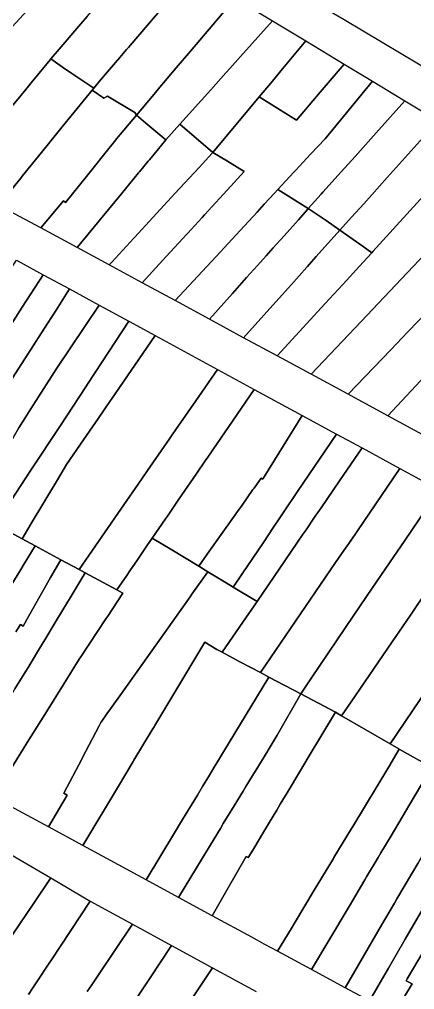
# Model space of a CAD drawing. Header units: metres. Extents: x 3 to 1005126, y 39 to 4383651.
# Drawn here: x 491043.8 to 491099.4, y 4371350.9 to 4371487.5 of the extents above; entities that cross this region are included whole.
import ezdxf

# ---------------------------------------------------------------- set-up
doc = ezdxf.new("R2010")
doc.units = ezdxf.units.M
doc.header["$MEASUREMENT"] = 0
doc.layers.add('TM_Llucmajor', color=7, linetype='Continuous')

msp = doc.modelspace()

# ---------------------------------------------------------------- linework, layer by layer
at = {"layer": 'TM_Llucmajor', "linetype": 'Continuous', "flags": 128}
for points in [[(491112.86, 4371501.42), (491119.72, 4371497.26), (491117.05, 4371492.74), (491107.16, 4371477.01), (491100.25, 4371481.1), (491089.5, 4371487.47), (491088.07, 4371488.33), (491084.34, 4371490.57), (491088.32, 4371496.47), (491089.56, 4371498.31), (491091.47, 4371501.15), (491091.85, 4371501.71), (491097.81, 4371510.55), (491112.86, 4371501.42)], [(491049.85, 4371480.83), (491048.22, 4371481.97), (491049.39, 4371483.33), (491052.43, 4371486.9), (491053.34, 4371487.96), (491055.54, 4371490.55), (491061.82, 4371497.91), (491068.16, 4371494.12), (491061.83, 4371486.73), (491059.36, 4371483.84), (491059.16, 4371483.6), (491058.88, 4371483.28), (491057.93, 4371482.17), (491057.32, 4371481.45), (491055.08, 4371478.84), (491054.25, 4371477.87), (491052.13, 4371479.28), (491051.17, 4371479.92), (491049.85, 4371480.83)], [(491055.68, 4371476.46), (491054.02, 4371477.59), (491054.25, 4371477.87), (491055.08, 4371478.84), (491057.32, 4371481.45), (491057.93, 4371482.17), (491058.88, 4371483.28), (491059.16, 4371483.6), (491059.36, 4371483.84), (491061.83, 4371486.73), (491068.16, 4371494.12), (491074.16, 4371490.54), (491067.86, 4371483.06), (491065.87, 4371480.7), (491063.34, 4371477.69), (491062.76, 4371477.01), (491060.27, 4371474.05), (491060.06, 4371474.43), (491056.2, 4371476.72), (491055.68, 4371476.46)], [(491061.58, 4371472.93), (491060.27, 4371474.05), (491062.76, 4371477.01), (491063.34, 4371477.69), (491065.87, 4371480.7), (491067.86, 4371483.06), (491074.16, 4371490.54), (491079.44, 4371487.35), (491074.93, 4371482.32), (491073.42, 4371480.63), (491072.87, 4371480.02), (491070.73, 4371477.64), (491066.38, 4371472.78), (491064.42, 4371470.59), (491061.58, 4371472.93)], [(491066.38, 4371472.78), (491070.73, 4371477.64), (491072.87, 4371480.02), (491073.42, 4371480.63), (491074.93, 4371482.32), (491079.44, 4371487.35), (491084.14, 4371484.51), (491080.85, 4371480.57), (491079.19, 4371478.57), (491077.57, 4371476.63), (491075.03, 4371473.59), (491072.39, 4371470.42), (491071.04, 4371468.81), (491066.38, 4371472.78)], [(491079.8, 4371475.22), (491077.57, 4371476.63), (491079.19, 4371478.57), (491080.85, 4371480.57), (491084.14, 4371484.51), (491089.53, 4371481.25), (491086.16, 4371477.27), (491082.81, 4371473.33), (491079.8, 4371475.22)], [(491040.84, 4371461.35), (491034.25, 4371464.98), (491037.42, 4371468.84), (491039.71, 4371471.62), (491040.45, 4371472.52), (491042.64, 4371475.19), (491043.35, 4371476.05), (491044.67, 4371477.65), (491045.46, 4371478.61), (491048.13, 4371481.86), (491048.22, 4371481.97), (491049.85, 4371480.83), (491051.17, 4371479.92), (491052.13, 4371479.28), (491054.25, 4371477.87), (491054.02, 4371477.59), (491050.66, 4371473.45), (491050.41, 4371473.15), (491049.44, 4371471.96), (491046.87, 4371468.79), (491044.16, 4371465.44), (491043.96, 4371465.19), (491042.1, 4371462.9), (491040.84, 4371461.35)], [(491065.71, 4371447.94), (491061.08, 4371450.44), (491064.47, 4371454.15), (491067.97, 4371457.96), (491069.52, 4371459.66), (491069.87, 4371460.04), (491073.56, 4371464.07), (491075.46, 4371466.14), (491073.46, 4371467.35), (491073.08, 4371467.58), (491071.04, 4371468.81), (491072.39, 4371470.42), (491075.03, 4371473.59), (491077.57, 4371476.63), (491079.8, 4371475.22), (491082.81, 4371473.33), (491086.16, 4371477.27), (491089.53, 4371481.25), (491093.52, 4371478.84), (491086.83, 4371470.73), (491084.8, 4371468.56), (491082.72, 4371466.31), (491082.45, 4371466.02), (491080.18, 4371463.57), (491079.71, 4371463.06), (491078.27, 4371461.51), (491077.26, 4371460.41), (491074.87, 4371457.83), (491072.6, 4371455.38), (491072.09, 4371454.83), (491065.71, 4371447.94)], [(491082.45, 4371466.02), (491082.72, 4371466.31), (491084.8, 4371468.56), (491086.83, 4371470.73), (491093.52, 4371478.84), (491098.07, 4371476.09), (491094.4, 4371471.99), (491091.06, 4371468.25), (491089.12, 4371466.09), (491086.52, 4371463.19), (491086.28, 4371462.92), (491084.47, 4371460.89), (491080.18, 4371463.57), (491082.45, 4371466.02)], [(491046.81, 4371458.17), (491040.84, 4371461.35), (491042.1, 4371462.9), (491043.96, 4371465.19), (491044.16, 4371465.44), (491046.87, 4371468.79), (491049.44, 4371471.96), (491050.41, 4371473.15), (491050.66, 4371473.45), (491054.02, 4371477.59), (491055.68, 4371476.46), (491056.2, 4371476.72), (491060.06, 4371474.43), (491060.27, 4371474.05), (491057.46, 4371470.72), (491057.36, 4371470.6), (491056.59, 4371469.64), (491056.37, 4371469.36), (491053.6, 4371465.89), (491053.22, 4371465.42), (491050.29, 4371461.75), (491049.98, 4371461.97), (491046.81, 4371458.17)], [(491087.01, 4371459.23), (491084.47, 4371460.89), (491086.28, 4371462.92), (491086.52, 4371463.19), (491089.12, 4371466.09), (491091.06, 4371468.25), (491094.4, 4371471.99), (491098.07, 4371476.09), (491102.74, 4371473.27), (491095.57, 4371465.27), (491093.4, 4371462.84), (491092.27, 4371461.58), (491090.57, 4371459.69), (491088.93, 4371457.86), (491087.01, 4371459.23)], [(491051.93, 4371455.4), (491046.81, 4371458.17), (491049.98, 4371461.97), (491050.29, 4371461.75), (491053.22, 4371465.42), (491053.6, 4371465.89), (491056.37, 4371469.36), (491056.59, 4371469.64), (491057.36, 4371470.6), (491057.46, 4371470.72), (491060.27, 4371474.05), (491061.58, 4371472.93), (491064.42, 4371470.59), (491063.18, 4371469.08), (491062.1, 4371467.77), (491061.93, 4371467.57), (491060.69, 4371466.05), (491060.57, 4371465.91), (491058.11, 4371462.92), (491055.45, 4371459.68), (491055.02, 4371459.16), (491051.93, 4371455.4)], [(491056.42, 4371452.97), (491051.93, 4371455.4), (491055.02, 4371459.16), (491055.45, 4371459.68), (491058.11, 4371462.92), (491060.57, 4371465.91), (491060.69, 4371466.05), (491061.93, 4371467.57), (491062.1, 4371467.77), (491063.18, 4371469.08), (491064.42, 4371470.59), (491066.38, 4371472.78), (491071.04, 4371468.81), (491070.95, 4371468.7), (491069.08, 4371466.67), (491065.68, 4371463), (491060.03, 4371456.88), (491059.91, 4371456.75), (491056.79, 4371453.37), (491056.42, 4371452.97)], [(491093.4, 4371454.69), (491092.2, 4371455.54), (491090.3, 4371456.89), (491088.93, 4371457.86), (491090.57, 4371459.69), (491092.27, 4371461.58), (491093.4, 4371462.84), (491095.57, 4371465.27), (491102.74, 4371473.27), (491107.7, 4371470.31), (491103.3, 4371465.51), (491100.24, 4371462.16), (491097.89, 4371459.59), (491097.37, 4371459.02), (491093.56, 4371454.86), (491093.4, 4371454.69)], [(491084.88, 4371437.57), (491080.1, 4371440.15), (491086.85, 4371447.53), (491088.67, 4371449.52), (491089.37, 4371450.28), (491091.66, 4371452.78), (491093.4, 4371454.69), (491093.56, 4371454.86), (491097.37, 4371459.02), (491097.89, 4371459.59), (491100.24, 4371462.16), (491103.3, 4371465.51), (491107.7, 4371470.31), (491112.92, 4371467.19), (491107.6, 4371461.57), (491101.78, 4371455.43), (491097.58, 4371451), (491091.9, 4371444.99), (491084.88, 4371437.57)], [(491061.08, 4371450.44), (491056.42, 4371452.97), (491056.79, 4371453.37), (491059.91, 4371456.75), (491060.03, 4371456.88), (491065.68, 4371463), (491069.08, 4371466.67), (491070.95, 4371468.7), (491071.04, 4371468.81), (491073.08, 4371467.58), (491073.46, 4371467.35), (491075.46, 4371466.14), (491073.56, 4371464.07), (491069.87, 4371460.04), (491069.52, 4371459.66), (491067.97, 4371457.96), (491064.47, 4371454.15), (491061.08, 4371450.44)], [(491090.07, 4371434.76), (491084.88, 4371437.57), (491091.9, 4371444.99), (491097.58, 4371451), (491101.78, 4371455.43), (491107.6, 4371461.57), (491112.92, 4371467.19), (491118.23, 4371464.03), (491112.69, 4371458.27), (491110.35, 4371455.84), (491109.14, 4371454.59), (491107.33, 4371452.7), (491106.51, 4371451.84), (491105.64, 4371450.94), (491103.99, 4371449.23), (491099.91, 4371444.98), (491098.51, 4371443.53), (491096.1, 4371441.02), (491090.07, 4371434.76)], [(491084.47, 4371460.89), (491084.38, 4371460.79), (491083.08, 4371459.33), (491081.06, 4371457.08), (491079.54, 4371455.38), (491078.55, 4371454.27), (491077.32, 4371452.89), (491075.79, 4371451.18), (491073.81, 4371448.96), (491070.55, 4371445.32), (491065.71, 4371447.94), (491072.09, 4371454.83), (491072.6, 4371455.38), (491074.87, 4371457.83), (491077.26, 4371460.41), (491078.27, 4371461.51), (491079.71, 4371463.06), (491080.18, 4371463.57), (491084.47, 4371460.89)], [(491075.36, 4371442.71), (491070.55, 4371445.32), (491073.81, 4371448.96), (491075.79, 4371451.18), (491077.32, 4371452.89), (491078.55, 4371454.27), (491079.54, 4371455.38), (491081.06, 4371457.08), (491083.08, 4371459.33), (491084.38, 4371460.79), (491084.47, 4371460.89), (491087.01, 4371459.23), (491088.93, 4371457.86), (491085.6, 4371454.15), (491084.94, 4371453.41), (491084.36, 4371452.75), (491084.28, 4371452.66), (491082.1, 4371450.23), (491078.62, 4371446.35), (491075.36, 4371442.71)], [(491080.1, 4371440.15), (491075.36, 4371442.71), (491078.62, 4371446.35), (491082.1, 4371450.23), (491084.28, 4371452.66), (491084.36, 4371452.75), (491084.94, 4371453.41), (491085.6, 4371454.15), (491088.93, 4371457.86), (491090.3, 4371456.89), (491092.2, 4371455.54), (491093.4, 4371454.69), (491091.66, 4371452.78), (491089.37, 4371450.28), (491088.67, 4371449.52), (491086.85, 4371447.53), (491080.1, 4371440.15)], [(491028.4, 4371422.62), (491024.46, 4371424.96), (491026.39, 4371427.88), (491026.66, 4371428.3), (491028.22, 4371430.66), (491030.17, 4371433.61), (491031.73, 4371435.97), (491033.42, 4371438.54), (491035.19, 4371441.22), (491035.47, 4371441.64), (491036.43, 4371443.1), (491037.59, 4371444.86), (491040.45, 4371449.2), (491043.38, 4371453.64), (491047.15, 4371451.59), (491044.18, 4371447), (491040.11, 4371440.72), (491039.16, 4371439.25), (491037.2, 4371436.22), (491030.18, 4371425.38), (491029.94, 4371425.01), (491028.4, 4371422.62)], [(491030.08, 4371421.81), (491028.4, 4371422.62), (491029.94, 4371425.01), (491030.18, 4371425.38), (491037.2, 4371436.22), (491039.16, 4371439.25), (491040.11, 4371440.72), (491044.18, 4371447), (491047.15, 4371451.59), (491050.85, 4371449.58), (491048.94, 4371446.61), (491047.72, 4371444.71), (491043.68, 4371438.42), (491041.91, 4371435.67), (491039.88, 4371432.5), (491033.79, 4371423.02), (491032.32, 4371420.74), (491030.08, 4371421.81)], [(491034.49, 4371419.7), (491034.18, 4371419.85), (491032.32, 4371420.74), (491033.79, 4371423.02), (491039.88, 4371432.5), (491041.91, 4371435.67), (491043.68, 4371438.42), (491047.72, 4371444.71), (491048.94, 4371446.61), (491050.85, 4371449.58), (491055.01, 4371447.32), (491049.07, 4371438.45), (491045.71, 4371433.23), (491043.72, 4371430.03), (491042.27, 4371427.6), (491042.02, 4371427.17), (491042.16, 4371427.09), (491040.84, 4371424.9), (491040.62, 4371425.03), (491038.56, 4371421.49), (491036.86, 4371418.57), (491034.49, 4371419.7)], [(491037.63, 4371418.2), (491036.86, 4371418.57), (491038.56, 4371421.49), (491040.62, 4371425.03), (491040.84, 4371424.9), (491042.16, 4371427.09), (491042.02, 4371427.17), (491042.27, 4371427.6), (491043.72, 4371430.03), (491045.71, 4371433.23), (491049.07, 4371438.45), (491055.01, 4371447.32), (491059.21, 4371445.04), (491053.46, 4371436.3), (491053.15, 4371435.82), (491049.56, 4371430.37), (491045.32, 4371423.92), (491041.98, 4371418.84), (491040.62, 4371416.77), (491037.63, 4371418.2)], [(491044.18, 4371414.39), (491040.4, 4371416.42), (491040.62, 4371416.77), (491041.98, 4371418.84), (491045.32, 4371423.92), (491049.56, 4371430.37), (491053.15, 4371435.82), (491053.46, 4371436.3), (491059.21, 4371445.04), (491062.91, 4371443.03), (491056.73, 4371434.05), (491056.6, 4371433.86), (491054.9, 4371431.39), (491052.81, 4371428.35), (491050.42, 4371424.88), (491049.14, 4371422.73), (491045.46, 4371416.55), (491044.18, 4371414.39)], [(491046.02, 4371413.4), (491044.18, 4371414.39), (491045.46, 4371416.55), (491049.14, 4371422.73), (491050.42, 4371424.88), (491052.81, 4371428.35), (491054.9, 4371431.39), (491056.6, 4371433.86), (491056.73, 4371434.05), (491062.91, 4371443.03), (491071.68, 4371438.26), (491068.63, 4371433.85), (491065.83, 4371429.81), (491065.3, 4371429.04), (491064.91, 4371428.47), (491061.82, 4371424.01), (491061.02, 4371422.85), (491060.09, 4371421.51), (491058.92, 4371419.82), (491057.64, 4371417.97), (491052.18, 4371410.08), (491049.61, 4371411.47), (491046.02, 4371413.4)], [(491053.06, 4371409.61), (491052.18, 4371410.08), (491057.64, 4371417.97), (491058.92, 4371419.82), (491060.09, 4371421.51), (491061.02, 4371422.85), (491061.82, 4371424.01), (491064.91, 4371428.47), (491065.3, 4371429.04), (491065.83, 4371429.81), (491068.63, 4371433.85), (491071.68, 4371438.26), (491076.86, 4371435.45), (491073.8, 4371430.98), (491071.02, 4371426.93), (491070.92, 4371426.78), (491070.23, 4371425.78), (491070.06, 4371425.53), (491068.69, 4371423.53), (491066.68, 4371420.6), (491066.07, 4371419.71), (491064.62, 4371417.6), (491064.35, 4371417.2), (491062.5, 4371414.51), (491061.74, 4371413.4), (491060.4, 4371411.44), (491059.35, 4371409.91), (491058.89, 4371409.24), (491057.51, 4371407.22), (491053.06, 4371409.61)], [(491069.05, 4371410.56), (491065.27, 4371412.84), (491062.5, 4371414.51), (491064.35, 4371417.2), (491064.62, 4371417.6), (491066.07, 4371419.71), (491066.68, 4371420.6), (491068.69, 4371423.53), (491070.06, 4371425.53), (491070.23, 4371425.78), (491070.92, 4371426.78), (491071.02, 4371426.93), (491073.8, 4371430.98), (491076.86, 4371435.45), (491083.6, 4371431.78), (491078.25, 4371423.15), (491078.03, 4371422.79), (491077.82, 4371422.94), (491076.84, 4371421.56), (491076.68, 4371421.33), (491075.04, 4371419.01), (491074.75, 4371418.6), (491073.15, 4371416.35), (491072.45, 4371415.36), (491070.23, 4371412.23), (491069.05, 4371410.56)], [(491070.34, 4371409.78), (491069.05, 4371410.56), (491070.23, 4371412.23), (491072.45, 4371415.36), (491073.15, 4371416.35), (491074.75, 4371418.6), (491075.04, 4371419.01), (491076.68, 4371421.33), (491076.84, 4371421.56), (491077.82, 4371422.94), (491078.03, 4371422.79), (491078.25, 4371423.15), (491083.6, 4371431.78), (491088.43, 4371429.16), (491082.96, 4371421.06), (491082.68, 4371420.63), (491081.22, 4371418.48), (491080.46, 4371417.34), (491079.58, 4371416.04), (491078.14, 4371413.91), (491075.16, 4371409.49), (491073.9, 4371407.62), (491072.9, 4371408.23), (491070.34, 4371409.78)], [(491077.25, 4371405.6), (491073.9, 4371407.62), (491075.16, 4371409.49), (491078.14, 4371413.91), (491079.58, 4371416.04), (491080.46, 4371417.34), (491081.22, 4371418.48), (491082.68, 4371420.63), (491082.96, 4371421.06), (491088.43, 4371429.16), (491092.04, 4371427.2), (491088.88, 4371422.59), (491086.28, 4371418.79), (491085.36, 4371417.45), (491084.15, 4371415.67), (491083.76, 4371415.1), (491082.87, 4371413.81), (491081.25, 4371411.44), (491077.25, 4371405.6)], [(491074.85, 4371397.1), (491072.34, 4371398.43), (491075.24, 4371402.67), (491077.25, 4371405.6), (491081.25, 4371411.44), (491082.87, 4371413.81), (491083.76, 4371415.1), (491084.15, 4371415.67), (491085.36, 4371417.45), (491086.28, 4371418.79), (491088.88, 4371422.59), (491092.04, 4371427.2), (491097.37, 4371424.3), (491090.49, 4371414.24), (491089.16, 4371412.3), (491088.32, 4371411.07), (491077.73, 4371395.58), (491074.85, 4371397.1)], [(491078.92, 4371394.95), (491077.73, 4371395.58), (491088.32, 4371411.07), (491089.16, 4371412.3), (491090.49, 4371414.24), (491097.37, 4371424.3), (491102.91, 4371421.29), (491098.05, 4371414.17), (491095.92, 4371411.05), (491093.47, 4371407.46), (491090.9, 4371403.66), (491084.94, 4371394.85), (491083.41, 4371392.58), (491078.92, 4371394.95)], [(491088.28, 4371390), (491083.41, 4371392.58), (491084.94, 4371394.85), (491090.9, 4371403.66), (491093.47, 4371407.46), (491095.92, 4371411.05), (491098.05, 4371414.17), (491102.91, 4371421.29), (491108.75, 4371418.12), (491103.85, 4371410.96), (491103.36, 4371410.25), (491101.28, 4371407.22), (491098.86, 4371403.68), (491096.29, 4371399.92), (491090.5, 4371391.46), (491089.16, 4371389.51), (491088.55, 4371389.86), (491088.28, 4371390)], [(491096.02, 4371385.55), (491089.16, 4371389.51), (491090.5, 4371391.46), (491096.29, 4371399.92), (491098.86, 4371403.68), (491101.28, 4371407.22), (491103.36, 4371410.25), (491103.85, 4371410.96), (491108.75, 4371418.12), (491115.55, 4371414.44), (491110.62, 4371407.14), (491110.24, 4371406.58), (491109.73, 4371405.83), (491108.85, 4371404.53), (491096.02, 4371385.55)], [(491028.23, 4371384.48), (491022.14, 4371387.75), (491025.01, 4371392.26), (491027.15, 4371395.62), (491030.05, 4371400.18), (491031.41, 4371402.31), (491032.07, 4371403.35), (491032.87, 4371404.6), (491036.95, 4371411.01), (491038.36, 4371413.22), (491040.4, 4371416.42), (491044.18, 4371414.39), (491046.02, 4371413.4), (491044.47, 4371410.9), (491043.82, 4371409.84), (491039.44, 4371402.76), (491038.81, 4371401.74), (491037.99, 4371400.42), (491037.62, 4371399.85), (491035.82, 4371397.07), (491033.36, 4371393.26), (491030.62, 4371389.04), (491030.89, 4371388.9), (491028.23, 4371384.48)], [(491047.86, 4371373.84), (491040.1, 4371378.05), (491045.13, 4371386.11), (491045.45, 4371386.63), (491047.6, 4371390.07), (491050, 4371393.92), (491052.21, 4371397.47), (491052.42, 4371397.79), (491055.96, 4371403.13), (491056.22, 4371403.52), (491058.36, 4371406.76), (491057.51, 4371407.22), (491058.89, 4371409.24), (491059.35, 4371409.91), (491060.4, 4371411.44), (491061.74, 4371413.4), (491062.5, 4371414.51), (491065.27, 4371412.84), (491069.05, 4371410.56), (491070.34, 4371409.78), (491068.08, 4371406.6), (491067.83, 4371406.25), (491058.62, 4371393.3), (491056.38, 4371390.14), (491056.21, 4371389.9), (491055.28, 4371388.6), (491055.25, 4371388.54), (491055.01, 4371388.08), (491054.08, 4371386.3), (491053.15, 4371384.53), (491052.13, 4371382.58), (491050.03, 4371378.59), (491050.49, 4371378.32), (491047.86, 4371373.84)], [(491097.29, 4371384.81), (491097.22, 4371384.85), (491096.02, 4371385.55), (491108.85, 4371404.53), (491109.73, 4371405.83), (491110.24, 4371406.58), (491110.62, 4371407.14), (491115.55, 4371414.44), (491122.83, 4371410.49), (491118.24, 4371402.59), (491117.58, 4371401.46), (491117.14, 4371400.71), (491115.78, 4371398.37), (491115.16, 4371397.31), (491106.56, 4371382.52), (491105.3, 4371380.35), (491104.35, 4371380.88), (491101.86, 4371382.27), (491100.06, 4371383.27), (491097.29, 4371384.81)], [(491040.1, 4371378.05), (491035.44, 4371380.57), (491038.12, 4371384.99), (491040.51, 4371388.92), (491042.98, 4371393), (491043.15, 4371393.28), (491045.14, 4371396.55), (491046.73, 4371399.18), (491047.2, 4371399.95), (491048.95, 4371402.84), (491049.92, 4371404.43), (491050.92, 4371406.09), (491053.06, 4371409.61), (491057.51, 4371407.22), (491058.36, 4371406.76), (491056.22, 4371403.52), (491055.96, 4371403.13), (491052.42, 4371397.79), (491052.21, 4371397.47), (491050, 4371393.92), (491047.6, 4371390.07), (491045.45, 4371386.63), (491045.13, 4371386.11), (491040.1, 4371378.05)], [(491052.7, 4371371.22), (491047.86, 4371373.84), (491050.49, 4371378.32), (491050.03, 4371378.59), (491052.13, 4371382.58), (491053.15, 4371384.53), (491054.08, 4371386.3), (491055.01, 4371388.08), (491055.25, 4371388.54), (491055.28, 4371388.6), (491056.21, 4371389.9), (491056.38, 4371390.14), (491058.62, 4371393.3), (491067.83, 4371406.25), (491068.08, 4371406.6), (491070.34, 4371409.78), (491072.9, 4371408.23), (491073.9, 4371407.62), (491077.25, 4371405.6), (491075.24, 4371402.67), (491072.34, 4371398.43), (491071.58, 4371398.83), (491069.92, 4371399.87), (491062.86, 4371388.13), (491062.76, 4371387.96), (491062.49, 4371387.51), (491059.92, 4371383.23), (491059.8, 4371383.04), (491057.74, 4371379.61), (491052.7, 4371371.22)], [(491061.62, 4371366.39), (491052.7, 4371371.22), (491057.74, 4371379.61), (491059.8, 4371383.04), (491059.92, 4371383.23), (491062.49, 4371387.51), (491062.76, 4371387.96), (491062.86, 4371388.13), (491069.92, 4371399.87), (491071.58, 4371398.83), (491072.34, 4371398.43), (491074.85, 4371397.1), (491077.73, 4371395.58), (491078.92, 4371394.95), (491072.4, 4371384.2), (491071.69, 4371383.02), (491071.23, 4371382.27), (491070.54, 4371381.12), (491069.59, 4371379.55), (491068.85, 4371378.33), (491066.76, 4371374.88), (491065.62, 4371373), (491061.62, 4371366.39)], [(491066.17, 4371363.93), (491061.62, 4371366.39), (491065.62, 4371373), (491066.76, 4371374.88), (491068.85, 4371378.33), (491069.59, 4371379.55), (491070.54, 4371381.12), (491071.23, 4371382.27), (491071.69, 4371383.02), (491072.4, 4371384.2), (491078.92, 4371394.95), (491083.41, 4371392.58), (491080.09, 4371386.76), (491078.8, 4371384.65), (491078.75, 4371384.56), (491076.97, 4371381.63), (491076.8, 4371381.36), (491075.69, 4371379.55), (491075.28, 4371378.88), (491074.04, 4371376.84), (491072.5, 4371374.31), (491072.09, 4371373.65), (491071.19, 4371372.17), (491068.72, 4371368.11), (491066.17, 4371363.93)], [(491070.95, 4371361.34), (491066.17, 4371363.93), (491068.72, 4371368.11), (491071.19, 4371372.17), (491072.09, 4371373.65), (491072.5, 4371374.31), (491074.04, 4371376.84), (491075.28, 4371378.88), (491075.69, 4371379.55), (491076.8, 4371381.36), (491076.97, 4371381.63), (491078.75, 4371384.56), (491078.8, 4371384.65), (491080.09, 4371386.76), (491083.41, 4371392.58), (491088.28, 4371390), (491084.6, 4371383.86), (491083.23, 4371381.57), (491081.63, 4371378.9), (491080.52, 4371377.05), (491080.02, 4371376.22), (491079.01, 4371374.54), (491078.15, 4371373.1), (491076.79, 4371370.83), (491076.18, 4371369.81), (491076.02, 4371369.55), (491075.72, 4371369.7), (491073.37, 4371365.59), (491070.95, 4371361.34)], [(491076.5, 4371358.33), (491070.95, 4371361.34), (491073.37, 4371365.59), (491075.72, 4371369.7), (491076.02, 4371369.55), (491076.18, 4371369.81), (491076.79, 4371370.83), (491078.15, 4371373.1), (491079.01, 4371374.54), (491080.02, 4371376.22), (491080.52, 4371377.05), (491081.63, 4371378.9), (491083.23, 4371381.57), (491084.6, 4371383.86), (491088.28, 4371390), (491088.55, 4371389.86), (491089.16, 4371389.51), (491096.02, 4371385.55), (491097.22, 4371384.85), (491097.29, 4371384.81), (491095.79, 4371382.32), (491090.73, 4371373.93), (491090.56, 4371373.65), (491088.09, 4371369.55), (491088, 4371369.4), (491085.31, 4371364.94), (491082.67, 4371360.54), (491082.05, 4371359.52), (491080.14, 4371356.35), (491078.37, 4371357.31), (491076.5, 4371358.33)], [(491084.93, 4371353.76), (491080.14, 4371356.35), (491082.05, 4371359.52), (491082.67, 4371360.54), (491085.31, 4371364.94), (491088, 4371369.4), (491088.09, 4371369.55), (491090.56, 4371373.65), (491090.73, 4371373.93), (491095.79, 4371382.32), (491097.29, 4371384.81), (491100.06, 4371383.27), (491101.86, 4371382.27), (491099.24, 4371377.86), (491096.12, 4371372.61), (491094.69, 4371370.19), (491094.31, 4371369.55), (491092.69, 4371366.82), (491092.44, 4371366.41), (491090.22, 4371362.67), (491084.93, 4371353.76)], [(491089.64, 4371351.21), (491084.93, 4371353.76), (491090.22, 4371362.67), (491092.44, 4371366.41), (491092.69, 4371366.82), (491094.31, 4371369.55), (491094.69, 4371370.19), (491096.12, 4371372.61), (491099.24, 4371377.86), (491101.86, 4371382.27), (491104.35, 4371380.88), (491105.3, 4371380.35), (491106.35, 4371379.77), (491104.9, 4371377.29), (491102.8, 4371373.71), (491101.3, 4371371.15), (491101.06, 4371370.75), (491099.88, 4371368.72), (491096.95, 4371363.72), (491096.6, 4371363.12), (491094.78, 4371360), (491089.64, 4371351.21)], [(491093.07, 4371349.35), (491089.64, 4371351.21), (491094.78, 4371360), (491096.6, 4371363.12), (491096.95, 4371363.72), (491099.88, 4371368.72), (491101.06, 4371370.75), (491101.3, 4371371.15), (491102.8, 4371373.71), (491104.9, 4371377.29), (491106.35, 4371379.77), (491107.04, 4371379.38), (491109.71, 4371377.9), (491108.22, 4371375.35), (491103.85, 4371367.85), (491103.22, 4371366.77), (491102.85, 4371366.13), (491099.96, 4371361.17), (491098.13, 4371358.04), (491095.77, 4371353.98), (491093.07, 4371349.35)], [(491096.54, 4371347.47), (491093.07, 4371349.35), (491095.77, 4371353.98), (491098.13, 4371358.04), (491099.96, 4371361.17), (491102.85, 4371366.13), (491103.22, 4371366.77), (491103.85, 4371367.85), (491108.22, 4371375.35), (491109.71, 4371377.9), (491110.83, 4371377.28), (491111.33, 4371377), (491112.4, 4371376.4), (491113.1, 4371376.01), (491111.71, 4371373.69), (491107.15, 4371366.1), (491106.05, 4371364.26), (491101.39, 4371356.49), (491100.94, 4371356.78), (491100.77, 4371356.49), (491098.4, 4371352.45), (491098.25, 4371352.19), (491099.11, 4371351.74), (491096.54, 4371347.47)]]:
    msp.add_lwpolyline(points, close=True, dxfattribs=at)
for points in [[(491053.34, 4371487.96), (491052.43, 4371486.9), (491049.39, 4371483.33), (491048.22, 4371481.97), (491048.13, 4371481.86), (491045.46, 4371478.61), (491044.67, 4371477.65), (491043.35, 4371476.05), (491042.64, 4371475.19), (491040.45, 4371472.52), (491039.71, 4371471.62), (491037.42, 4371468.84), (491034.25, 4371464.98), (491034.25, 4371464.98), (491027.57, 4371468.66), (491030.8, 4371472.78), (491033.54, 4371476.26), (491033.68, 4371476.45), (491033.91, 4371476.74), (491036.09, 4371479.15), (491037.65, 4371480.87), (491038.44, 4371481.74), (491042.76, 4371486.5), (491046.95, 4371491.08)], [(491102.88, 4371439.48), (491095.68, 4371431.72), (491095.68, 4371431.72), (491090.07, 4371434.76), (491096.1, 4371441.02), (491098.51, 4371443.53), (491099.91, 4371444.98)], [(491101.12, 4371428.78), (491095.68, 4371431.72), (491102.88, 4371439.48)], [(491039.44, 4371402.76), (491043.82, 4371409.84), (491044.47, 4371410.9), (491046.02, 4371413.4), (491049.61, 4371411.47), (491048.18, 4371408.95), (491046.72, 4371406.39), (491045.06, 4371403.48), (491044.29, 4371402.13), (491043.92, 4371402.33), (491043.29, 4371401.3)], [(491043.29, 4371401.3), (491043.92, 4371402.33), (491044.29, 4371402.13), (491045.06, 4371403.48), (491046.72, 4371406.39), (491048.18, 4371408.95), (491049.61, 4371411.47), (491052.18, 4371410.08), (491053.06, 4371409.61), (491050.92, 4371406.09), (491049.92, 4371404.43), (491048.95, 4371402.84), (491047.2, 4371399.95), (491046.73, 4371399.18), (491045.14, 4371396.55), (491043.15, 4371393.28)], [(491023.88, 4371342.38), (491031.01, 4371352.91), (491032.11, 4371354.51), (491034.26, 4371357.7), (491034.33, 4371357.8), (491037.12, 4371361.91), (491037.2, 4371362.04), (491038.77, 4371364.36), (491038.99, 4371364.69), (491039.68, 4371365.69), (491040.19, 4371366.45), (491042.58, 4371369.98), (491048.22, 4371366.66), (491045.82, 4371363.12), (491042.85, 4371358.75), (491042.76, 4371358.62), (491042.43, 4371358.14), (491039.89, 4371354.39), (491039.44, 4371353.72), (491039.29, 4371353.5), (491037.7, 4371351.16), (491037.55, 4371350.94)], [(491037.55, 4371350.94), (491037.7, 4371351.16), (491039.29, 4371353.5), (491039.44, 4371353.72), (491039.89, 4371354.39), (491042.43, 4371358.14), (491042.76, 4371358.62), (491042.85, 4371358.75), (491045.82, 4371363.12), (491048.22, 4371366.66), (491053.74, 4371363.41), (491048.19, 4371355.02), (491048.06, 4371354.82), (491047.13, 4371353.42), (491047.06, 4371353.32), (491045.66, 4371351.2), (491045.04, 4371350.27)], [(491045.04, 4371350.27), (491045.66, 4371351.2), (491047.06, 4371353.32), (491047.13, 4371353.42), (491048.06, 4371354.82), (491048.19, 4371355.02), (491053.74, 4371363.41), (491059.69, 4371360.15), (491054.92, 4371353.04), (491053.96, 4371351.61), (491053.34, 4371350.69)], [(491053.34, 4371350.69), (491053.96, 4371351.61), (491054.92, 4371353.04), (491059.69, 4371360.15), (491065.19, 4371357.16), (491062.18, 4371352.6), (491060.22, 4371349.63)], [(491060.22, 4371349.63), (491062.18, 4371352.6), (491065.19, 4371357.16), (491071, 4371354.01), (491065.59, 4371345.94)], [(491099.5, 4371345.87), (491096.54, 4371347.47), (491099.11, 4371351.74), (491098.25, 4371352.19), (491098.4, 4371352.45), (491100.77, 4371356.49)], [(491065.59, 4371345.94), (491071, 4371354.01), (491077.11, 4371350.69)]]:
    msp.add_lwpolyline(points, dxfattribs=at)

doc.saveas('drawing.dxf')
